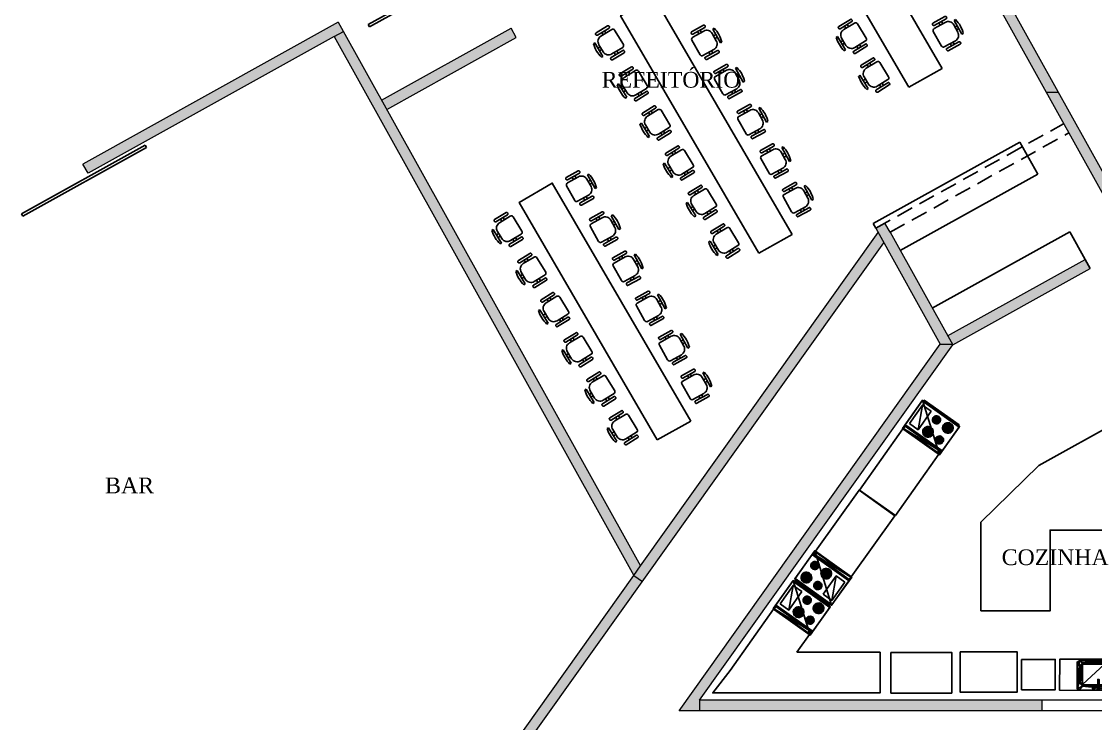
# Model space of a CAD drawing. Header units: millimetres. Extents: x 1191 to 1487, y 976 to 1230.
# Drawn here: x 1222.31 to 1242.78, y 1156.24 to 1169.62 of the extents above; entities that cross this region are included whole.
import ezdxf

# ---------------------------------------------------------------- set-up
doc = ezdxf.new("R2010")
doc.units = ezdxf.units.MM
doc.header["$LTSCALE"] = 0.05
doc.linetypes.add('DASHED2', pattern=[9.525, 6.35, -3.175])
for name, color, linetype in [('columnas', 174, 'Continuous'), ('muebles', 4, 'Continuous'), ('Proyecciones', 7, 'DASHED2'), ('puertas ventanas', 2, 'Continuous'), ('TEXT', 2, 'Continuous')]:
    doc.layers.add(name, color=color, linetype=linetype)
doc.layers.add('muros', color=5, linetype='Continuous', lineweight=20)
doc.styles.get("Standard").update_dxf_attribs({"font": 'times.ttf'})

# ---------------------------------------------------------------- blocks, each defined once
blk = doc.blocks.new('estufa')
at = {"layer": 'muebles'}
mesh = blk.add_polyface(dxfattribs=at)
corners = [(265.362, 145.998, 0.914), (265.362, 145.134, 0.914), (265.362, 145.998, 0.851), (265.362, 145.134, 0.851), (265.349, 145.998, 0.851), (265.349, 145.134, 0.851), (265.349, 145.134), (265.349, 145.998), (265.362, 145.972, 0.851), (265.362, 145.16, 0.851), (265.362, 145.972, 0.292), (265.362, 145.16, 0.292), (265.362, 145.972, 0.267), (265.362, 145.16, 0.267), (265.362, 145.972, 0.013), (265.362, 145.16, 0.013), (264.702, 145.134, 0.914), (264.702, 145.998, 0.914), (264.702, 145.998, 0.851), (264.702, 145.134, 0.851), (264.714, 145.134, 0.851), (264.714, 145.998, 0.851), (264.714, 145.134), (264.714, 145.998), (264.714, 145.147, 1.067), (264.714, 145.985, 1.067), (264.714, 145.985, 0.914), (264.714, 145.147, 0.914), (264.791, 145.985, 0.914), (264.765, 145.985, 1.067), (264.765, 145.147, 1.067), (264.791, 145.147, 0.914)]
mesh.append_faces([[corners[k] for k in face] for face in [(0, 1, 2), (3, 2, 1), (8, 9, 10), (11, 10, 9), (12, 13, 14), (15, 14, 13), (20, 21, 22), (23, 22, 21), (7, 23, 4), (21, 4, 23), (18, 17, 2), (0, 2, 17), (22, 6, 20), (5, 20, 6), (19, 3, 16), (1, 16, 3), (29, 25, 30), (24, 30, 25), (1, 0, 16), (17, 16, 0)]], dxfattribs={"vtx1": -1})
mesh.append_faces([[corners[k] for k in face] for face in [(4, 5, 6), (6, 7, 4), (16, 17, 18), (18, 19, 16), (24, 25, 26), (26, 27, 24), (28, 26, 25), (25, 29, 28), (30, 24, 27), (27, 31, 30)]], dxfattribs={"vtx2": -1})
mesh = blk.add_polyface(dxfattribs=at)
corners = [(264.765, 145.985, 1.067), (264.765, 145.147, 1.067), (264.791, 145.985, 0.914), (264.791, 145.147, 0.914)]
mesh.append_faces([[corners[k] for k in face] for face in [(0, 1, 2), (3, 2, 1)]], dxfattribs={"vtx1": -1})
mesh = blk.add_polyface(dxfattribs=at)
corners = [(264.854, 145.947, 0.927), (264.854, 145.744, 0.927), (265.286, 145.947, 0.927), (264.93, 145.566, 0.921), (265.032, 145.566, 0.921), (265.028, 145.592, 0.921), (265.032, 145.566, 0.914), (265.028, 145.592, 0.914), (264.93, 145.566, 0.914), (265.018, 145.617, 0.914), (265.018, 145.617, 0.921), (265.002, 145.638, 0.914), (265.002, 145.638, 0.921), (264.981, 145.654, 0.914), (264.981, 145.654, 0.921), (264.957, 145.664, 0.914), (264.957, 145.664, 0.921), (264.93, 145.668, 0.914), (264.93, 145.668, 0.921), (264.904, 145.664, 0.914), (264.904, 145.664, 0.921), (264.88, 145.654, 0.914), (264.88, 145.654, 0.921), (264.859, 145.638, 0.914), (264.859, 145.638, 0.921), (264.842, 145.617, 0.914), (264.842, 145.617, 0.921), (264.832, 145.592, 0.914), (264.832, 145.592, 0.921), (264.829, 145.566, 0.914), (264.829, 145.566, 0.921)]
mesh.append_faces([[corners[k] for k in face] for face in [(7, 8, 9), (9, 8, 11), (11, 8, 13), (13, 8, 15), (15, 8, 17), (17, 8, 19), (19, 8, 21), (21, 8, 23), (23, 8, 25), (25, 8, 27), (27, 8, 29)]], dxfattribs={"vtx0": -1, "vtx1": -1})
mesh.append_faces([[corners[k] for k in face] for face in [(3, 4, 5), (3, 5, 10), (3, 10, 12), (3, 12, 14), (3, 14, 16), (3, 16, 18), (3, 18, 20), (3, 20, 22), (3, 22, 24), (3, 24, 26), (3, 26, 28), (3, 28, 30)]], dxfattribs={"vtx0": -1, "vtx2": -1})
mesh.append_faces([[corners[k] for k in face] for face in [(0, 1, 2), (6, 7, 4), (7, 9, 5), (9, 11, 10), (11, 13, 12), (13, 15, 14), (15, 17, 16), (17, 19, 18), (19, 21, 20), (21, 23, 22), (23, 25, 24), (25, 27, 26), (27, 29, 28)]], dxfattribs={"vtx1": -1})
mesh.append_faces([[corners[k] for k in face] for face in [(7, 5, 4), (9, 10, 5), (11, 12, 10), (13, 14, 12), (15, 16, 14), (17, 18, 16), (19, 20, 18), (21, 22, 20), (23, 24, 22), (25, 26, 24), (27, 28, 26), (29, 30, 28)]], dxfattribs={"vtx2": -1})
mesh = blk.add_polyface(dxfattribs=at)
corners = [(265.286, 145.744, 0.927), (265.286, 145.947, 0.927), (264.854, 145.744, 0.927), (265.286, 145.566, 0.914), (265.21, 145.566, 0.914), (265.283, 145.586, 0.914), (265.21, 145.566, 0.921), (265.286, 145.566, 0.921), (265.283, 145.586, 0.921), (265.276, 145.604, 0.914), (265.276, 145.604, 0.921), (265.264, 145.62, 0.914), (265.264, 145.62, 0.921), (265.248, 145.632, 0.914), (265.248, 145.632, 0.921), (265.229, 145.64, 0.914), (265.229, 145.64, 0.921), (265.21, 145.642, 0.914), (265.21, 145.642, 0.921), (265.19, 145.64, 0.914), (265.19, 145.64, 0.921), (265.172, 145.632, 0.914), (265.172, 145.632, 0.921), (265.156, 145.62, 0.914), (265.156, 145.62, 0.921), (265.144, 145.604, 0.914), (265.144, 145.604, 0.921), (265.136, 145.586, 0.914), (265.136, 145.586, 0.921), (265.134, 145.566, 0.914), (265.134, 145.566, 0.921)]
mesh.append_faces([[corners[k] for k in face] for face in [(3, 4, 5), (5, 4, 9), (9, 4, 11), (11, 4, 13), (13, 4, 15), (15, 4, 17), (17, 4, 19), (19, 4, 21), (21, 4, 23), (23, 4, 25), (25, 4, 27), (27, 4, 29)]], dxfattribs={"vtx0": -1, "vtx1": -1})
mesh.append_faces([[corners[k] for k in face] for face in [(6, 7, 8), (6, 8, 10), (6, 10, 12), (6, 12, 14), (6, 14, 16), (6, 16, 18), (6, 18, 20), (6, 20, 22), (6, 22, 24), (6, 24, 26), (6, 26, 28), (6, 28, 30)]], dxfattribs={"vtx0": -1, "vtx2": -1})
mesh.append_faces([[corners[k] for k in face] for face in [(0, 1, 2), (3, 5, 7), (5, 9, 8), (9, 11, 10), (11, 13, 12), (13, 15, 14), (15, 17, 16), (17, 19, 18), (19, 21, 20), (21, 23, 22), (23, 25, 24), (25, 27, 26), (27, 29, 28)]], dxfattribs={"vtx1": -1})
mesh.append_faces([[corners[k] for k in face] for face in [(5, 8, 7), (9, 10, 8), (11, 12, 10), (13, 14, 12), (15, 16, 14), (17, 18, 16), (19, 20, 18), (21, 22, 20), (23, 24, 22), (25, 26, 24), (27, 28, 26), (29, 30, 28)]], dxfattribs={"vtx2": -1})
mesh = blk.add_polyface(dxfattribs=at)
corners = [(265.375, 145.972, 0.851), (265.375, 145.972, 0.813), (265.375, 145.16, 0.851), (265.375, 145.16, 0.813), (265.38, 145.972, 0.824), (265.38, 145.16, 0.824), (265.38, 145.972, 0.84), (265.38, 145.16, 0.84), (265.375, 145.972, 0.267), (265.375, 145.972, 0.229), (265.375, 145.16, 0.267), (265.375, 145.16, 0.229), (265.38, 145.972, 0.24), (265.38, 145.16, 0.24), (265.38, 145.972, 0.256), (265.38, 145.16, 0.256)]
mesh.append_faces([[corners[k] for k in face] for face in [(0, 1, 2), (1, 4, 3), (4, 6, 5), (6, 0, 7), (8, 9, 10), (9, 12, 11), (12, 14, 13), (14, 8, 15)]], dxfattribs={"vtx1": -1})
mesh.append_faces([[corners[k] for k in face] for face in [(1, 3, 2), (4, 5, 3), (6, 7, 5), (0, 2, 7), (9, 11, 10), (12, 13, 11), (14, 15, 13), (8, 10, 15), (2, 0, 1), (1, 3, 2), (10, 8, 9), (9, 11, 10)]], dxfattribs={"vtx2": -1})
mesh = blk.add_polyface(dxfattribs=at)
corners = [(265.032, 145.566, 0.914), (264.93, 145.566, 0.914), (265.028, 145.592, 0.914), (264.829, 145.566, 0.914), (264.832, 145.54, 0.914), (264.93, 145.566, 0.921), (264.829, 145.566, 0.921), (264.832, 145.54, 0.921), (264.842, 145.515, 0.914), (264.842, 145.515, 0.921), (264.859, 145.494, 0.914), (264.859, 145.494, 0.921), (264.88, 145.478, 0.914), (264.88, 145.478, 0.921), (264.904, 145.468, 0.914), (264.904, 145.468, 0.921), (264.93, 145.464, 0.914), (264.93, 145.464, 0.921), (264.957, 145.468, 0.914), (264.957, 145.468, 0.921), (264.981, 145.478, 0.914), (264.981, 145.478, 0.921), (265.002, 145.494, 0.914), (265.002, 145.494, 0.921), (265.018, 145.515, 0.914), (265.018, 145.515, 0.921), (265.028, 145.54, 0.914), (265.028, 145.54, 0.921), (265.032, 145.566, 0.921)]
mesh.append_faces([[corners[k] for k in face] for face in [(0, 1, 2), (3, 1, 4), (4, 1, 8), (8, 1, 10), (10, 1, 12), (12, 1, 14), (14, 1, 16), (16, 1, 18), (18, 1, 20), (20, 1, 22), (22, 1, 24), (24, 1, 26), (26, 1, 0)]], dxfattribs={"vtx0": -1, "vtx1": -1})
mesh.append_faces([[corners[k] for k in face] for face in [(5, 6, 7), (5, 7, 9), (5, 9, 11), (5, 11, 13), (5, 13, 15), (5, 15, 17), (5, 17, 19), (5, 19, 21), (5, 21, 23), (5, 23, 25), (5, 25, 27), (5, 27, 28)]], dxfattribs={"vtx0": -1, "vtx2": -1})
mesh.append_faces([[corners[k] for k in face] for face in [(3, 4, 6), (4, 8, 7), (8, 10, 9), (10, 12, 11), (12, 14, 13), (14, 16, 15), (16, 18, 17), (18, 20, 19), (20, 22, 21), (22, 24, 23), (24, 26, 25), (26, 0, 27)]], dxfattribs={"vtx1": -1})
mesh.append_faces([[corners[k] for k in face] for face in [(4, 7, 6), (8, 9, 7), (10, 11, 9), (12, 13, 11), (14, 15, 13), (18, 19, 17), (20, 21, 19), (22, 23, 21), (24, 25, 23), (26, 27, 25), (0, 28, 27)]], dxfattribs={"vtx2": -1})
mesh = blk.add_polyface(dxfattribs=at)
corners = [(265.134, 145.566, 0.914), (265.21, 145.566, 0.914), (265.136, 145.546, 0.914), (265.21, 145.566, 0.921), (265.134, 145.566, 0.921), (265.136, 145.546, 0.921), (265.144, 145.528, 0.914), (265.144, 145.528, 0.921), (265.156, 145.512, 0.914), (265.156, 145.512, 0.921), (265.172, 145.5, 0.914), (265.172, 145.5, 0.921), (265.19, 145.492, 0.914), (265.19, 145.492, 0.921), (265.21, 145.49, 0.914), (265.21, 145.49, 0.921), (265.229, 145.492, 0.914), (265.229, 145.492, 0.921), (265.248, 145.5, 0.914), (265.248, 145.5, 0.921), (265.264, 145.512, 0.914), (265.264, 145.512, 0.921), (265.276, 145.528, 0.914), (265.276, 145.528, 0.921), (265.283, 145.546, 0.914), (265.283, 145.546, 0.921), (265.286, 145.566, 0.914), (265.286, 145.566, 0.921)]
mesh.append_faces([[corners[k] for k in face] for face in [(0, 1, 2), (2, 1, 6), (6, 1, 8), (8, 1, 10), (10, 1, 12), (12, 1, 14), (14, 1, 16), (16, 1, 18), (18, 1, 20), (20, 1, 22), (22, 1, 24), (24, 1, 26)]], dxfattribs={"vtx0": -1, "vtx1": -1})
mesh.append_faces([[corners[k] for k in face] for face in [(3, 4, 5), (3, 5, 7), (3, 7, 9), (3, 9, 11), (3, 11, 13), (3, 13, 15), (3, 15, 17), (3, 17, 19), (3, 19, 21), (3, 21, 23), (3, 23, 25), (3, 25, 27)]], dxfattribs={"vtx0": -1, "vtx2": -1})
mesh.append_faces([[corners[k] for k in face] for face in [(0, 2, 4), (2, 6, 5), (6, 8, 7), (8, 10, 9), (10, 12, 11), (12, 14, 13), (14, 16, 15), (16, 18, 17), (18, 20, 19), (20, 22, 21), (22, 24, 23), (24, 26, 25)]], dxfattribs={"vtx1": -1})
mesh.append_faces([[corners[k] for k in face] for face in [(2, 5, 4), (6, 7, 5), (8, 9, 7), (10, 11, 9), (12, 13, 11), (14, 15, 13), (16, 17, 15), (18, 19, 17), (20, 21, 19), (22, 23, 21), (24, 25, 23), (26, 27, 25)]], dxfattribs={"vtx2": -1})
mesh = blk.add_polyface(dxfattribs=at)
corners = [(264.93, 145.299, 0.921), (265.007, 145.299, 0.921), (265.004, 145.319, 0.921), (265.007, 145.299, 0.914), (265.004, 145.319, 0.914), (264.93, 145.299, 0.914), (264.996, 145.337, 0.914), (264.996, 145.337, 0.921), (264.984, 145.353, 0.914), (264.984, 145.353, 0.921), (264.968, 145.365, 0.914), (264.968, 145.365, 0.921), (264.95, 145.373, 0.914), (264.95, 145.373, 0.921), (264.93, 145.376, 0.914), (264.93, 145.376, 0.921), (264.911, 145.373, 0.914), (264.911, 145.373, 0.921), (264.892, 145.365, 0.914), (264.892, 145.365, 0.921), (264.876, 145.353, 0.914), (264.876, 145.353, 0.921), (264.864, 145.337, 0.914), (264.864, 145.337, 0.921), (264.857, 145.319, 0.914), (264.857, 145.319, 0.921), (264.854, 145.299, 0.914), (264.854, 145.299, 0.921), (264.93, 145.464, 0.914), (264.93, 145.464, 0.921), (264.904, 145.468, 0.921)]
mesh.append_faces([[corners[k] for k in face] for face in [(4, 5, 6), (6, 5, 8), (8, 5, 10), (10, 5, 12), (12, 5, 14), (14, 5, 16), (16, 5, 18), (18, 5, 20), (20, 5, 22), (22, 5, 24), (24, 5, 26)]], dxfattribs={"vtx0": -1, "vtx1": -1})
mesh.append_faces([[corners[k] for k in face] for face in [(0, 1, 2), (0, 2, 7), (0, 7, 9), (0, 9, 11), (0, 11, 13), (0, 13, 15), (0, 15, 17), (0, 17, 19), (0, 19, 21), (0, 21, 23), (0, 23, 25), (0, 25, 27)]], dxfattribs={"vtx0": -1, "vtx2": -1})
mesh.append_faces([[corners[k] for k in face] for face in [(3, 4, 1), (4, 6, 2), (6, 8, 7), (8, 10, 9), (10, 12, 11), (12, 14, 13), (14, 16, 15), (16, 18, 17), (18, 20, 19), (20, 22, 21), (22, 24, 23), (24, 26, 25)]], dxfattribs={"vtx1": -1})
mesh.append_faces([[corners[k] for k in face] for face in [(4, 2, 1), (6, 7, 2), (8, 9, 7), (10, 11, 9), (12, 13, 11), (14, 15, 13), (16, 17, 15), (18, 19, 17), (20, 21, 19), (22, 23, 21), (24, 25, 23), (26, 27, 25), (28, 29, 30)]], dxfattribs={"vtx2": -1})
mesh = blk.add_polyface(dxfattribs=at)
corners = [(265.007, 145.299, 0.914), (265.007, 145.299, 0.921), (265.004, 145.28, 0.921), (265.21, 145.401, 0.914), (265.21, 145.299, 0.914), (265.183, 145.398, 0.914), (265.21, 145.299, 0.921), (265.21, 145.401, 0.921), (265.183, 145.398, 0.921), (265.159, 145.387, 0.914), (265.159, 145.387, 0.921), (265.138, 145.371, 0.914), (265.138, 145.371, 0.921), (265.122, 145.35, 0.914), (265.122, 145.35, 0.921), (265.112, 145.326, 0.914), (265.112, 145.326, 0.921), (265.108, 145.299, 0.914), (265.108, 145.299, 0.921), (265.112, 145.273, 0.914), (265.112, 145.273, 0.921), (265.122, 145.249, 0.914), (265.122, 145.249, 0.921), (265.138, 145.228, 0.914), (265.138, 145.228, 0.921), (265.159, 145.211, 0.914), (265.159, 145.211, 0.921), (265.183, 145.201, 0.914), (265.183, 145.201, 0.921), (265.21, 145.198, 0.914), (265.21, 145.198, 0.921)]
mesh.append_faces([[corners[k] for k in face] for face in [(3, 4, 5), (5, 4, 9), (9, 4, 11), (11, 4, 13), (13, 4, 15), (15, 4, 17), (17, 4, 19), (19, 4, 21), (21, 4, 23), (23, 4, 25), (25, 4, 27), (27, 4, 29)]], dxfattribs={"vtx0": -1, "vtx1": -1})
mesh.append_faces([[corners[k] for k in face] for face in [(6, 7, 8), (6, 8, 10), (6, 10, 12), (6, 12, 14), (6, 14, 16), (6, 16, 18), (6, 18, 20), (6, 20, 22), (6, 22, 24), (6, 24, 26), (6, 26, 28), (6, 28, 30)]], dxfattribs={"vtx0": -1, "vtx2": -1})
mesh.append_faces([[corners[k] for k in face] for face in [(3, 5, 7), (5, 9, 8), (9, 11, 10), (11, 13, 12), (13, 15, 14), (15, 17, 16), (17, 19, 18), (19, 21, 20), (21, 23, 22), (23, 25, 24), (25, 27, 26), (27, 29, 28)]], dxfattribs={"vtx1": -1})
mesh.append_faces([[corners[k] for k in face] for face in [(0, 1, 2), (5, 8, 7), (9, 10, 8), (11, 12, 10), (13, 14, 12), (15, 16, 14), (17, 18, 16), (19, 20, 18), (21, 22, 20), (23, 24, 22), (25, 26, 24), (27, 28, 26)]], dxfattribs={"vtx2": -1})
mesh = blk.add_polyface(dxfattribs=at)
corners = [(265.311, 145.299, 0.914), (265.21, 145.299, 0.914), (265.308, 145.326, 0.914), (265.21, 145.299, 0.921), (265.311, 145.299, 0.921), (265.308, 145.326, 0.921), (265.298, 145.35, 0.914), (265.298, 145.35, 0.921), (265.282, 145.371, 0.914), (265.282, 145.371, 0.921), (265.261, 145.387, 0.914), (265.261, 145.387, 0.921), (265.236, 145.398, 0.914), (265.236, 145.398, 0.921), (265.21, 145.401, 0.914), (265.21, 145.401, 0.921), (265.21, 145.198, 0.914), (265.21, 145.198, 0.921), (265.183, 145.201, 0.921), (265.236, 145.201, 0.914), (265.236, 145.201, 0.921), (265.261, 145.211, 0.914), (265.261, 145.211, 0.921), (265.282, 145.228, 0.914), (265.282, 145.228, 0.921), (265.298, 145.249, 0.914), (265.298, 145.249, 0.921), (265.308, 145.273, 0.914), (265.308, 145.273, 0.921)]
mesh.append_faces([[corners[k] for k in face] for face in [(0, 1, 2), (2, 1, 6), (6, 1, 8), (8, 1, 10), (10, 1, 12), (12, 1, 14), (16, 1, 19), (19, 1, 21), (21, 1, 23), (23, 1, 25), (25, 1, 27), (27, 1, 0)]], dxfattribs={"vtx0": -1, "vtx1": -1})
mesh.append_faces([[corners[k] for k in face] for face in [(3, 4, 5), (3, 5, 7), (3, 7, 9), (3, 9, 11), (3, 11, 13), (3, 13, 15), (3, 17, 20), (3, 20, 22), (3, 22, 24), (3, 24, 26), (3, 26, 28), (3, 28, 4)]], dxfattribs={"vtx0": -1, "vtx2": -1})
mesh.append_faces([[corners[k] for k in face] for face in [(0, 2, 4), (2, 6, 5), (6, 8, 7), (8, 10, 9), (10, 12, 11), (12, 14, 13), (16, 19, 17), (19, 21, 20), (21, 23, 22), (23, 25, 24), (25, 27, 26), (27, 0, 28)]], dxfattribs={"vtx1": -1})
mesh.append_faces([[corners[k] for k in face] for face in [(2, 5, 4), (6, 7, 5), (8, 9, 7), (10, 11, 9), (12, 13, 11), (14, 15, 13), (16, 17, 18), (19, 20, 17), (21, 22, 20), (23, 24, 22), (25, 26, 24), (27, 28, 26), (0, 4, 28)]], dxfattribs={"vtx2": -1})
mesh = blk.add_polyface(dxfattribs=at)
corners = [(265.007, 145.299, 0.914), (264.93, 145.299, 0.914), (265.004, 145.319, 0.914), (264.854, 145.299, 0.914), (264.857, 145.28, 0.914), (264.93, 145.299, 0.921), (264.854, 145.299, 0.921), (264.857, 145.28, 0.921), (264.864, 145.261, 0.914), (264.864, 145.261, 0.921), (264.876, 145.245, 0.914), (264.876, 145.245, 0.921), (264.892, 145.233, 0.914), (264.892, 145.233, 0.921), (264.911, 145.226, 0.914), (264.911, 145.226, 0.921), (264.93, 145.223, 0.914), (264.93, 145.223, 0.921), (264.95, 145.226, 0.914), (264.95, 145.226, 0.921), (264.968, 145.233, 0.914), (264.968, 145.233, 0.921), (264.984, 145.245, 0.914), (264.984, 145.245, 0.921), (264.996, 145.261, 0.914), (264.996, 145.261, 0.921), (265.004, 145.28, 0.914), (265.004, 145.28, 0.921), (265.007, 145.299, 0.921)]
mesh.append_faces([[corners[k] for k in face] for face in [(0, 1, 2), (3, 1, 4), (4, 1, 8), (8, 1, 10), (10, 1, 12), (12, 1, 14), (14, 1, 16), (16, 1, 18), (18, 1, 20), (20, 1, 22), (22, 1, 24), (24, 1, 26), (26, 1, 0)]], dxfattribs={"vtx0": -1, "vtx1": -1})
mesh.append_faces([[corners[k] for k in face] for face in [(5, 6, 7), (5, 7, 9), (5, 9, 11), (5, 11, 13), (5, 13, 15), (5, 15, 17), (5, 17, 19), (5, 19, 21), (5, 21, 23), (5, 23, 25), (5, 25, 27), (5, 27, 28)]], dxfattribs={"vtx0": -1, "vtx2": -1})
mesh.append_faces([[corners[k] for k in face] for face in [(3, 4, 6), (4, 8, 7), (8, 10, 9), (10, 12, 11), (12, 14, 13), (14, 16, 15), (16, 18, 17), (18, 20, 19), (20, 22, 21), (22, 24, 23), (24, 26, 25), (26, 0, 27)]], dxfattribs={"vtx1": -1})
mesh.append_faces([[corners[k] for k in face] for face in [(4, 7, 6), (8, 9, 7), (10, 11, 9), (12, 13, 11), (14, 15, 13), (16, 17, 15), (18, 19, 17), (20, 21, 19), (22, 23, 21), (24, 25, 23), (26, 27, 25)]], dxfattribs={"vtx2": -1})
blk = doc.blocks.new('A$C5FB62128')
at = {"layer": 'muebles'}
blk.add_lwpolyline([(1.431, 0.855), (0, 0.855), (0, 0.015), (1.431, 0.015)], close=True, dxfattribs=at)
blk.add_blockref('estufa', (-263.271, -145.134, -0.914), dxfattribs=at)
blk = doc.blocks.new('gf')
at = {"layer": 'muebles'}
mesh = blk.add_polyface(dxfattribs=at)
corners = [(264.4, 159.439, -0.229), (264.425, 159.426), (264.426, 159.858), (264.4, 159.858, -0.229), (264.007, 159.858, -0.229), (263.981, 159.858), (264.007, 159.439, -0.229), (263.981, 159.426), (264.4, 159.388, -0.178), (264.4, 159.223, -0.178), (264.426, 159.223), (264.425, 159.401), (263.981, 159.223), (264.007, 159.223, -0.178), (264.007, 159.388, -0.178), (263.981, 159.401), (264.362, 159.185, -0.152), (264.362, 159.16), (264.045, 159.16), (264.045, 159.185, -0.152), (264.045, 159.896, -0.203), (264.045, 159.922), (264.362, 159.896, -0.203), (264.362, 159.922), (263.93, 159.122), (264.438, 159.122), (263.93, 159.96), (264.438, 159.96), (263.905, 159.922), (263.905, 159.16), (264.464, 159.922), (264.464, 159.16)]
mesh.append_faces([[corners[k] for k in face] for face in [(0, 2, 3), (6, 5, 7), (8, 10, 11), (12, 14, 15), (10, 16, 17), (19, 12, 18), (5, 20, 21), (22, 2, 23)]], dxfattribs={"vtx0": -1})
mesh.append_faces([[corners[k] for k in face] for face in [(4, 3, 20), (18, 24, 17), (25, 17, 24), (28, 5, 26), (21, 26, 5), (27, 23, 30), (2, 30, 23)]], dxfattribs={"vtx0": -1, "vtx1": -1})
mesh.append_faces([[corners[k] for k in face] for face in [(9, 13, 19), (26, 21, 23), (23, 27, 26), (12, 29, 24), (24, 18, 12), (17, 25, 31), (31, 10, 17)]], dxfattribs={"vtx0": -1, "vtx2": -1})
mesh.append_faces([[corners[k] for k in face] for face in [(4, 5, 6), (17, 16, 18), (19, 18, 16), (4, 20, 5), (3, 2, 22), (15, 14, 11), (8, 11, 14), (1, 0, 7), (6, 7, 0), (14, 13, 8), (22, 20, 3), (1, 7, 11), (15, 11, 7)]], dxfattribs={"vtx1": -1})
mesh.append_faces([[corners[k] for k in face] for face in [(0, 3, 4), (9, 8, 13), (28, 29, 5), (12, 5, 29), (2, 10, 30), (31, 30, 10)]], dxfattribs={"vtx1": -1, "vtx2": -1})
mesh.append_faces([[corners[k] for k in face] for face in [(0, 1, 2), (8, 9, 10), (12, 13, 14), (10, 9, 16), (19, 13, 12), (22, 23, 21), (21, 20, 22), (19, 16, 9), (4, 6, 0)]], dxfattribs={"vtx2": -1})
mesh = blk.add_polyface(dxfattribs=at)
corners = [(263.943, 159.668), (263.943, 159.642), (263.937, 159.667), (263.943, 159.642, 0.064), (263.943, 159.668, 0.064), (263.937, 159.667, 0.064), (263.93, 159.664), (263.93, 159.664, 0.064), (263.925, 159.66), (263.925, 159.66, 0.064), (263.921, 159.655), (263.921, 159.655, 0.064), (263.919, 159.649), (263.919, 159.649, 0.064), (263.918, 159.642), (263.918, 159.642, 0.064), (263.919, 159.636), (263.919, 159.636, 0.064), (263.921, 159.63), (263.921, 159.63, 0.064), (263.925, 159.624), (263.925, 159.624, 0.064), (263.93, 159.62), (263.93, 159.62, 0.064), (263.937, 159.618), (263.937, 159.618, 0.064)]
mesh.append_faces([[corners[k] for k in face] for face in [(0, 1, 2), (2, 1, 6), (6, 1, 8), (8, 1, 10), (10, 1, 12), (12, 1, 14), (14, 1, 16), (16, 1, 18), (18, 1, 20), (20, 1, 22), (22, 1, 24)]], dxfattribs={"vtx0": -1, "vtx1": -1})
mesh.append_faces([[corners[k] for k in face] for face in [(3, 4, 5), (3, 5, 7), (3, 7, 9), (3, 9, 11), (3, 11, 13), (3, 13, 15), (3, 15, 17), (3, 17, 19), (3, 19, 21), (3, 21, 23), (3, 23, 25)]], dxfattribs={"vtx0": -1, "vtx2": -1})
mesh.append_faces([[corners[k] for k in face] for face in [(0, 2, 4), (2, 6, 5), (6, 8, 7), (8, 10, 9), (10, 12, 11), (12, 14, 13), (14, 16, 15), (16, 18, 17), (18, 20, 19)]], dxfattribs={"vtx1": -1})
mesh.append_faces([[corners[k] for k in face] for face in [(2, 5, 4), (6, 7, 5), (8, 9, 7), (10, 11, 9), (12, 13, 11), (14, 15, 13), (16, 17, 15), (18, 19, 17)]], dxfattribs={"vtx2": -1})
mesh = blk.add_polyface(dxfattribs=at)
corners = [(263.969, 159.642), (263.943, 159.642), (263.968, 159.649), (263.943, 159.642, 0.064), (263.969, 159.642, 0.064), (263.968, 159.649, 0.064), (263.965, 159.655), (263.965, 159.655, 0.064), (263.961, 159.66), (263.961, 159.66, 0.064), (263.956, 159.664), (263.956, 159.664, 0.064), (263.95, 159.667), (263.95, 159.667, 0.064), (263.943, 159.668), (263.943, 159.668, 0.064), (263.95, 159.618), (263.956, 159.62), (263.95, 159.618, 0.064), (263.956, 159.62, 0.064), (263.961, 159.624), (263.961, 159.624, 0.064), (263.965, 159.63), (263.965, 159.63, 0.064), (263.968, 159.636), (263.968, 159.636, 0.064)]
mesh.append_faces([[corners[k] for k in face] for face in [(0, 1, 2), (2, 1, 6), (6, 1, 8), (8, 1, 10), (10, 1, 12), (12, 1, 14), (16, 1, 17), (17, 1, 20), (20, 1, 22), (22, 1, 24), (24, 1, 0)]], dxfattribs={"vtx0": -1, "vtx1": -1})
mesh.append_faces([[corners[k] for k in face] for face in [(3, 4, 5), (3, 5, 7), (3, 7, 9), (3, 9, 11), (3, 11, 13), (3, 13, 15), (3, 18, 19), (3, 19, 21), (3, 21, 23), (3, 23, 25), (3, 25, 4)]], dxfattribs={"vtx0": -1, "vtx2": -1})
mesh.append_faces([[corners[k] for k in face] for face in [(0, 2, 4), (2, 6, 5), (6, 8, 7), (8, 10, 9), (10, 12, 11), (12, 14, 13), (20, 22, 21), (22, 24, 23), (24, 0, 25)]], dxfattribs={"vtx1": -1})
mesh.append_faces([[corners[k] for k in face] for face in [(2, 5, 4), (6, 7, 5), (8, 9, 7), (10, 11, 9), (12, 13, 11), (14, 15, 13), (22, 23, 21), (24, 25, 23), (0, 4, 25)]], dxfattribs={"vtx2": -1})
mesh = blk.add_polyface(dxfattribs=at)
corners = [(263.93, 159.541, 0.076), (263.918, 159.528), (263.969, 159.541, 0.051), (263.918, 159.579), (263.93, 159.566, 0.076), (263.969, 159.566, 0.051), (263.95, 159.489), (263.943, 159.464), (263.943, 159.49), (263.943, 159.464, 0.064), (263.95, 159.489, 0.064), (263.943, 159.49, 0.064), (263.937, 159.489), (263.937, 159.489, 0.064), (263.93, 159.486), (263.93, 159.486, 0.064), (263.925, 159.482), (263.925, 159.482, 0.064), (263.921, 159.477), (263.921, 159.477, 0.064), (263.919, 159.471), (263.919, 159.471, 0.064), (263.925, 159.624), (263.925, 159.624, 0.064), (263.921, 159.63, 0.064), (263.93, 159.62), (263.93, 159.62, 0.064), (263.937, 159.618), (263.937, 159.618, 0.064), (263.943, 159.642), (263.943, 159.617), (263.943, 159.642, 0.064), (263.943, 159.617, 0.064), (263.95, 159.618), (263.95, 159.618, 0.064)]
mesh.append_faces([[corners[k] for k in face] for face in [(6, 7, 8), (8, 7, 12), (12, 7, 14), (14, 7, 16), (16, 7, 18), (27, 29, 30), (30, 29, 33)]], dxfattribs={"vtx0": -1, "vtx1": -1})
mesh.append_faces([[corners[k] for k in face] for face in [(9, 10, 11), (9, 11, 13), (9, 13, 15), (9, 15, 17), (9, 17, 19), (31, 28, 32), (31, 32, 34)]], dxfattribs={"vtx0": -1, "vtx2": -1})
mesh.append_faces([[corners[k] for k in face] for face in [(0, 1, 2), (3, 1, 4), (0, 4, 1), (6, 8, 10), (8, 12, 11), (12, 14, 13), (14, 16, 15), (16, 18, 17), (18, 20, 19), (22, 25, 23), (25, 27, 26), (27, 30, 28), (30, 33, 32)]], dxfattribs={"vtx1": -1})
mesh.append_faces([[corners[k] for k in face] for face in [(3, 4, 5), (8, 11, 10), (12, 13, 11), (14, 15, 13), (16, 17, 15), (18, 19, 17), (20, 21, 19), (22, 23, 24), (25, 26, 23), (27, 28, 26), (30, 32, 28), (33, 34, 32)]], dxfattribs={"vtx2": -1})
mesh = blk.add_polyface(dxfattribs=at)
corners = [(263.969, 159.541, 0.051), (263.918, 159.528), (263.981, 159.528), (263.918, 159.579), (263.969, 159.566, 0.051), (263.981, 159.579), (263.965, 159.477), (263.965, 159.477, 0.064), (263.968, 159.471, 0.064), (263.943, 159.464), (263.961, 159.482), (263.943, 159.464, 0.064), (263.961, 159.482, 0.064), (263.956, 159.486), (263.956, 159.486, 0.064), (263.95, 159.489), (263.95, 159.489, 0.064), (263.95, 159.618), (263.956, 159.62), (263.95, 159.618, 0.064), (263.956, 159.62, 0.064), (263.961, 159.624), (263.961, 159.624, 0.064), (264.007, 159.541, 0.076), (263.994, 159.541, 0.102), (263.93, 159.541, 0.076), (264.108, 159.541, 0.102), (264.108, 159.541, 0.076), (263.994, 159.566, 0.102), (264.108, 159.566, 0.102), (264.108, 159.566, 0.076), (264.007, 159.566, 0.076), (263.93, 159.566, 0.076)]
mesh.append_faces([[corners[k] for k in face] for face in [(0, 1, 2), (3, 4, 5)]], dxfattribs={"vtx0": -1})
mesh.append_faces([[corners[k] for k in face] for face in [(6, 9, 10), (10, 9, 13), (13, 9, 15)]], dxfattribs={"vtx0": -1, "vtx1": -1})
mesh.append_faces([[corners[k] for k in face] for face in [(11, 7, 12), (11, 12, 14), (11, 14, 16)]], dxfattribs={"vtx0": -1, "vtx2": -1})
mesh.append_faces([[corners[k] for k in face] for face in [(6, 10, 7), (10, 13, 12), (13, 15, 14), (17, 18, 19), (18, 21, 20), (26, 24, 27), (23, 27, 24), (31, 4, 28), (32, 28, 4), (0, 4, 23), (31, 23, 4), (28, 24, 29), (26, 29, 24)]], dxfattribs={"vtx1": -1})
mesh.append_faces([[corners[k] for k in face] for face in [(2, 5, 4), (4, 0, 2), (6, 7, 8), (10, 12, 7), (13, 14, 12), (15, 16, 14), (18, 20, 19), (21, 22, 20), (0, 23, 24), (24, 25, 0), (28, 29, 30), (30, 31, 28), (32, 25, 24), (24, 28, 32), (29, 26, 27), (27, 30, 29), (23, 31, 30), (30, 27, 23)]], dxfattribs={"vtx2": -1})
mesh = blk.add_polyface(dxfattribs=at)
corners = [(263.969, 159.464), (263.943, 159.464), (263.968, 159.471), (263.943, 159.464, 0.064), (263.969, 159.464, 0.064), (263.968, 159.471, 0.064), (263.965, 159.477), (263.965, 159.477, 0.064), (263.921, 159.477), (263.919, 159.471), (263.921, 159.477, 0.064), (263.919, 159.471, 0.064), (263.918, 159.464), (263.918, 159.464, 0.064), (263.919, 159.458), (263.919, 159.458, 0.064), (263.921, 159.452), (263.921, 159.452, 0.064), (263.925, 159.446), (263.925, 159.446, 0.064), (263.93, 159.442), (263.93, 159.442, 0.064), (263.95, 159.44, 0.064), (263.956, 159.442, 0.064), (263.956, 159.442), (263.961, 159.446), (263.961, 159.446, 0.064), (263.965, 159.452), (263.965, 159.452, 0.064), (263.968, 159.458), (263.968, 159.458, 0.064)]
mesh.append_faces([[corners[k] for k in face] for face in [(0, 1, 2), (2, 1, 6), (8, 1, 9), (9, 1, 12), (12, 1, 14), (14, 1, 16), (16, 1, 18), (18, 1, 20), (24, 1, 25), (25, 1, 27), (27, 1, 29), (29, 1, 0)]], dxfattribs={"vtx0": -1, "vtx1": -1})
mesh.append_faces([[corners[k] for k in face] for face in [(3, 4, 5), (3, 5, 7), (3, 10, 11), (3, 11, 13), (3, 13, 15), (3, 15, 17), (3, 17, 19), (3, 19, 21), (3, 22, 23), (3, 23, 26), (3, 26, 28), (3, 28, 30), (3, 30, 4)]], dxfattribs={"vtx0": -1, "vtx2": -1})
mesh.append_faces([[corners[k] for k in face] for face in [(0, 2, 4), (2, 6, 5), (9, 12, 11), (12, 14, 13), (14, 16, 15), (16, 18, 17), (27, 29, 28), (29, 0, 30)]], dxfattribs={"vtx1": -1})
mesh.append_faces([[corners[k] for k in face] for face in [(2, 5, 4), (12, 13, 11), (14, 15, 13), (16, 17, 15), (27, 28, 26), (29, 30, 28), (0, 4, 30)]], dxfattribs={"vtx2": -1})
mesh = blk.add_polyface(dxfattribs=at)
corners = [(263.961, 159.381), (263.961, 159.381, 0.064), (263.965, 159.376, 0.064), (263.956, 159.385), (263.956, 159.385, 0.064), (263.95, 159.387), (263.95, 159.387, 0.064), (263.943, 159.363), (263.943, 159.388), (263.943, 159.363, 0.064), (263.943, 159.388, 0.064), (263.937, 159.387), (263.937, 159.387, 0.064), (263.93, 159.385), (263.93, 159.385, 0.064), (263.925, 159.381), (263.925, 159.381, 0.064), (263.921, 159.376), (263.925, 159.446), (263.925, 159.446, 0.064), (263.921, 159.452, 0.064), (263.93, 159.442), (263.93, 159.442, 0.064), (263.943, 159.464), (263.937, 159.44), (263.943, 159.464, 0.064), (263.937, 159.44, 0.064), (263.943, 159.439), (263.943, 159.439, 0.064), (263.95, 159.44), (263.95, 159.44, 0.064), (263.956, 159.442), (263.956, 159.442, 0.064), (263.961, 159.446), (263.961, 159.446, 0.064), (263.965, 159.452)]
mesh.append_faces([[corners[k] for k in face] for face in [(5, 7, 8), (8, 7, 11), (21, 23, 24), (24, 23, 27), (27, 23, 29), (29, 23, 31)]], dxfattribs={"vtx0": -1, "vtx1": -1})
mesh.append_faces([[corners[k] for k in face] for face in [(9, 6, 10), (9, 10, 12), (25, 22, 26), (25, 26, 28), (25, 28, 30)]], dxfattribs={"vtx0": -1, "vtx2": -1})
mesh.append_faces([[corners[k] for k in face] for face in [(0, 3, 1), (3, 5, 4), (5, 8, 6), (8, 11, 10), (11, 13, 12), (13, 15, 14), (15, 17, 16), (18, 21, 19), (21, 24, 22), (24, 27, 26), (27, 29, 28), (29, 31, 30), (31, 33, 32), (33, 35, 34)]], dxfattribs={"vtx1": -1})
mesh.append_faces([[corners[k] for k in face] for face in [(0, 1, 2), (3, 4, 1), (5, 6, 4), (8, 10, 6), (11, 12, 10), (13, 14, 12), (15, 16, 14), (18, 19, 20), (21, 22, 19), (24, 26, 22), (27, 28, 26), (29, 30, 28), (31, 32, 30), (33, 34, 32)]], dxfattribs={"vtx2": -1})
mesh = blk.add_polyface(dxfattribs=at)
corners = [(263.937, 159.387), (263.943, 159.363), (263.93, 159.385), (263.943, 159.363, 0.064), (263.937, 159.387, 0.064), (263.93, 159.385, 0.064), (263.925, 159.381), (263.925, 159.381, 0.064), (263.921, 159.376), (263.921, 159.376, 0.064), (263.919, 159.369), (263.919, 159.369, 0.064), (263.918, 159.363), (263.918, 159.363, 0.064), (263.919, 159.356), (263.919, 159.356, 0.064), (263.921, 159.35), (263.921, 159.35, 0.064), (263.925, 159.345), (263.925, 159.345, 0.064), (263.93, 159.341), (263.93, 159.341, 0.064), (263.937, 159.338), (263.937, 159.338, 0.064), (263.943, 159.337), (263.943, 159.337, 0.064)]
mesh.append_faces([[corners[k] for k in face] for face in [(0, 1, 2), (2, 1, 6), (6, 1, 8), (8, 1, 10), (10, 1, 12), (12, 1, 14), (14, 1, 16), (16, 1, 18), (18, 1, 20), (20, 1, 22), (22, 1, 24)]], dxfattribs={"vtx0": -1, "vtx1": -1})
mesh.append_faces([[corners[k] for k in face] for face in [(3, 4, 5), (3, 5, 7), (3, 7, 9), (3, 9, 11), (3, 11, 13), (3, 13, 15), (3, 15, 17), (3, 17, 19), (3, 19, 21), (3, 21, 23), (3, 23, 25)]], dxfattribs={"vtx0": -1, "vtx2": -1})
mesh.append_faces([[corners[k] for k in face] for face in [(8, 10, 9), (10, 12, 11), (12, 14, 13), (14, 16, 15), (16, 18, 17), (18, 20, 19), (20, 22, 21), (22, 24, 23)]], dxfattribs={"vtx1": -1})
mesh.append_faces([[corners[k] for k in face] for face in [(8, 9, 7), (10, 11, 9), (12, 13, 11), (14, 15, 13), (16, 17, 15), (18, 19, 17), (20, 21, 19), (22, 23, 21), (24, 25, 23)]], dxfattribs={"vtx2": -1})
mesh = blk.add_polyface(dxfattribs=at)
corners = [(263.969, 159.363), (263.943, 159.363), (263.968, 159.369), (263.943, 159.363, 0.064), (263.969, 159.363, 0.064), (263.968, 159.369, 0.064), (263.965, 159.376), (263.965, 159.376, 0.064), (263.961, 159.381), (263.961, 159.381, 0.064), (263.956, 159.385), (263.956, 159.385, 0.064), (263.95, 159.387), (263.95, 159.387, 0.064), (263.943, 159.337), (263.95, 159.338), (263.943, 159.337, 0.064), (263.95, 159.338, 0.064), (263.956, 159.341), (263.956, 159.341, 0.064), (263.961, 159.345), (263.961, 159.345, 0.064), (263.965, 159.35), (263.965, 159.35, 0.064), (263.968, 159.356), (263.968, 159.356, 0.064)]
mesh.append_faces([[corners[k] for k in face] for face in [(0, 1, 2), (2, 1, 6), (6, 1, 8), (8, 1, 10), (10, 1, 12), (14, 1, 15), (15, 1, 18), (18, 1, 20), (20, 1, 22), (22, 1, 24), (24, 1, 0)]], dxfattribs={"vtx0": -1, "vtx1": -1})
mesh.append_faces([[corners[k] for k in face] for face in [(3, 4, 5), (3, 5, 7), (3, 7, 9), (3, 9, 11), (3, 11, 13), (3, 16, 17), (3, 17, 19), (3, 19, 21), (3, 21, 23), (3, 23, 25), (3, 25, 4)]], dxfattribs={"vtx0": -1, "vtx2": -1})
mesh.append_faces([[corners[k] for k in face] for face in [(0, 2, 4), (2, 6, 5), (6, 8, 7), (14, 15, 16), (15, 18, 17), (18, 20, 19), (20, 22, 21), (22, 24, 23), (24, 0, 25)]], dxfattribs={"vtx1": -1})
mesh.append_faces([[corners[k] for k in face] for face in [(2, 5, 4), (6, 7, 5), (15, 17, 16), (18, 19, 17), (20, 21, 19), (22, 23, 21), (24, 25, 23), (0, 4, 25)]], dxfattribs={"vtx2": -1})
blk = doc.blocks.new('silla oficina')
for p, q in [((286.219, 149.759), (286.219, 149.709)), ((286.279, 149.759), (286.279, 149.709)), ((286.498, 149.359), (286.498, 149.659)), ((286.498, 149.659), (286.528, 149.658)), ((286.448, 149.539), (286.498, 149.539)), ((286.448, 149.479), (286.498, 149.479)), ((286.217, 149.259), (286.217, 149.309)), ((286.277, 149.259), (286.277, 149.309)), ((286.528, 149.358), (286.498, 149.359))]:
    blk.add_line(p, q)
for points in [[(286.448, 149.429), (286.448, 149.589, 0.414214), (286.329, 149.709), (286.089, 149.71, 0.414214), (286.048, 149.67), (286.048, 149.35, 0.414214), (286.087, 149.31), (286.327, 149.309, 0.414214)], [(286.099, 149.79), (286.099, 149.78, 0.414214), (286.119, 149.76), (286.379, 149.759, 0.414214), (286.399, 149.779), (286.399, 149.789, 0.414214), (286.379, 149.809), (286.119, 149.81, 0.414214)], [(286.097, 149.23), (286.097, 149.24, -0.414214), (286.117, 149.26), (286.377, 149.259, -0.414214), (286.397, 149.239), (286.397, 149.229, -0.414214), (286.377, 149.209), (286.117, 149.21, -0.414214)]]:
    blk.add_lwpolyline(points, format="xyb", close=True)
blk.add_arc((285.976, 149.51), 0.572, 344.6527, 15.0313)
blk = doc.blocks.new('A$C29CB4028')
at = {"layer": 'muebles', "rotation": 268.9658711816407}
blk.add_blockref('silla oficina', (-144.016, 289.2), dxfattribs=at)

msp = doc.modelspace()

# ---------------------------------------------------------------- hatches: boundary and pattern name
at = {"layer": 'muros'}
for points in [[(1238.361, 1174.943), (1238.186, 1174.846), (1241.837, 1168.276), (1242.066, 1168.276)], [(1228.272, 1169.336), (1228.446, 1169.433), (1228.349, 1169.608), (1223.479, 1166.901), (1223.585, 1166.731)], [(1228.446, 1169.433), (1228.272, 1169.336), (1230.244, 1165.787), (1233.981, 1159.064), (1234.109, 1159.245), (1230.419, 1165.884)], [(1231.739, 1169.318), (1231.642, 1169.493), (1229.175, 1168.122), (1229.272, 1167.947)], [(1242.066, 1168.276), (1241.837, 1168.276), (1244.316, 1163.817), (1244.49, 1163.914)], [(1238.863, 1165.605), (1238.765, 1165.78), (1238.591, 1165.683), (1239.821, 1163.47), (1240.05, 1163.47)], [(1238.745, 1165.406), (1238.637, 1165.6), (1234.109, 1159.245), (1233.981, 1159.064), (1234.144, 1158.948)], [(1242.677, 1164.913), (1242.58, 1165.088), (1239.96, 1163.632), (1240.057, 1163.457)], [(1240.057, 1163.457), (1240.05, 1163.47), (1239.821, 1163.47), (1234.845, 1156.486), (1235.233, 1156.486), (1235.233, 1156.686)], [(1234.144, 1158.948), (1233.981, 1159.064), (1230.576, 1154.286), (1230.776, 1154.286), (1230.964, 1154.486)], [(1241.756, 1156.686), (1235.233, 1156.686), (1235.233, 1156.486), (1241.756, 1156.486)]]:
    msp.add_hatch(color=256, dxfattribs=at).paths.add_polyline_path(points)

# ---------------------------------------------------------------- linework, layer by layer
at = {"extrusion": (0, 0, -1)}
msp.add_line((1238.542, 1165.771), (1238.591, 1165.683), dxfattribs=at)
at = {"layer": 'columnas'}
msp.add_line((1242.58, 1165.088), (1242.677, 1164.913), dxfattribs=at)
at = {"layer": 'muebles', "extrusion": (0, 0, -1)}
for p, q in [((1239.858, 1168.727), (1239.219, 1168.372)), ((1238.542, 1165.771), (1241.337, 1167.324)), ((1241.337, 1167.324), (1241.677, 1166.712)), ((1239.057, 1165.256), (1241.677, 1166.712)), ((1236.999, 1165.564), (1236.361, 1165.21)), ((1239.668, 1164.156), (1242.288, 1165.612)), ((1242.288, 1165.612), (1242.58, 1165.088)), ((1235.066, 1162.007), (1234.427, 1161.652))]:
    msp.add_line(p, q, dxfattribs=at)
at = {"layer": 'muebles'}
msp.add_line((1241.696, 1161.161), (1243.303, 1162.054), dxfattribs=at)
at = {"layer": 'muebles', "extrusion": (0, 0, -1)}
for points in [[(-1239.858, 1168.727), (-1237.219, 1173.264), (-1236.588, 1172.897), (-1239.219, 1168.372)], [(-1236.999, 1165.564), (-1234.361, 1170.101), (-1233.729, 1169.734), (-1236.361, 1165.21)], [(-1235.066, 1162.007), (-1232.427, 1166.544), (-1231.796, 1166.176), (-1234.427, 1161.652)], [(-1243.303, 1162.054), (-1244.484, 1159.929), (-1241.914, 1159.929), (-1241.917, 1158.392), (-1240.594, 1158.391), (-1240.593, 1160.078), (-1241.696, 1161.161)]]:
    msp.add_lwpolyline(points, dxfattribs=at)
at = {"layer": 'muebles'}
for points in [[(1237.09, 1157.6), (1237.329, 1157.937), (1236.643, 1158.423), (1235.816, 1157.256)], [(1238.674, 1157.6), (1238.674, 1156.826), (1235.484, 1156.826), (1235.816, 1157.256)], [(1238.674, 1157.6), (1237.09, 1157.6)], [(1248.076, 1156.86), (1242.096, 1156.877), (1242.097, 1157.467), (1247.741, 1157.467)]]:
    msp.add_lwpolyline(points, dxfattribs=at)
for points in [[(1238.88, 1157.598), (1240.038, 1157.598), (1240.038, 1156.821), (1238.88, 1156.821)], [(1240.202, 1157.611), (1241.286, 1157.611), (1241.286, 1156.837), (1240.202, 1156.837)], [(1241.371, 1157.464), (1242.011, 1157.464), (1242.011, 1156.886), (1241.371, 1156.886)]]:
    msp.add_lwpolyline(points, close=True, dxfattribs=at)
at = {"layer": 'muros', "extrusion": (0, 0, -1)}
for p, q in [((1238.361, 1174.943), (1244.49, 1163.914)), ((1238.186, 1174.846), (1244.316, 1163.817)), ((1228.349, 1169.608), (1223.479, 1166.901)), ((1228.349, 1169.608), (1230.419, 1165.884)), ((1229.175, 1168.122), (1231.642, 1169.493)), ((1231.739, 1169.318), (1231.642, 1169.493)), ((1228.272, 1169.336), (1223.585, 1166.731)), ((1228.272, 1169.336), (1230.244, 1165.787)), ((1229.272, 1167.947), (1231.739, 1169.318)), ((1230.419, 1165.884), (1234.109, 1159.245)), ((1230.244, 1165.787), (1233.981, 1159.064)), ((1238.591, 1165.683), (1239.821, 1163.47)), ((1234.109, 1159.245), (1238.637, 1165.6)), ((1238.863, 1165.605), (1240.057, 1163.457)), ((1230.964, 1154.486), (1238.745, 1165.406)), ((1239.96, 1163.632), (1242.58, 1165.088)), ((1240.057, 1163.457), (1242.677, 1164.913)), ((1234.845, 1156.486), (1239.821, 1163.47)), ((1235.233, 1156.686), (1240.057, 1163.457)), ((1230.576, 1154.286), (1233.981, 1159.064))]:
    msp.add_line(p, q, dxfattribs=at)
at = {"layer": 'muros'}
for p, q in [((1228.272, 1169.336), (1228.446, 1169.433)), ((1241.837, 1168.276), (1242.066, 1168.276)), ((1223.585, 1166.731), (1223.479, 1166.901)), ((1238.863, 1165.605), (1238.765, 1165.78)), ((1239.821, 1163.47), (1240.05, 1163.47)), ((1233.981, 1159.064), (1234.109, 1159.245)), ((1233.981, 1159.064), (1234.144, 1158.948)), ((1248.279, 1156.686), (1235.233, 1156.686)), ((1235.233, 1156.686), (1235.233, 1156.486)), ((1241.756, 1156.686), (1241.756, 1156.486)), ((1255.257, 1156.486), (1234.845, 1156.486))]:
    msp.add_line(p, q, dxfattribs=at)
at = {"layer": 'Proyecciones', "extrusion": (0, 0, -1)}
for p, q in [((1238.591, 1165.683), (1242.172, 1167.674)), ((1238.863, 1165.605), (1242.269, 1167.499))]:
    msp.add_line(p, q, dxfattribs=at)
at = {"layer": 'puertas ventanas', "extrusion": (0, 0, -1)}
for p, q in [((1230.149, 1170.248), (1228.919, 1169.565)), ((1230.173, 1170.204), (1228.944, 1169.521)), ((1228.919, 1169.565), (1228.944, 1169.521)), ((1224.67, 1167.266), (1222.311, 1165.954)), ((1224.695, 1167.222), (1222.336, 1165.911))]:
    msp.add_line(p, q, dxfattribs=at)
at = {"layer": 'puertas ventanas'}
for p, q in [((1224.695, 1167.222), (1224.67, 1167.266)), ((1222.336, 1165.911), (1222.311, 1165.954))]:
    msp.add_line(p, q, dxfattribs=at)

# ---------------------------------------------------------------- block references
at = {"layer": 'muebles', "extrusion": (0, 0, -1), "xscale": -1, "rotation": 239.8172206407106}
for p in [(-1240.353, 1169.281), (-1235.751, 1169.116), (-1236.186, 1168.368), (-1236.63, 1167.605), (-1237.066, 1166.855), (-1233.364, 1166.338), (-1237.495, 1166.118), (-1233.818, 1165.558), (-1234.253, 1164.81), (-1234.696, 1164.048), (-1235.133, 1163.298), (-1235.561, 1162.561)]:
    msp.add_blockref('A$C29CB4028', p, dxfattribs=at)
at = {"layer": 'muebles', "extrusion": (0, 0, -1), "rotation": 59.81722064070837}
for p in [(-1233.42, 1168.804), (-1238.046, 1168.926), (-1238.475, 1168.189), (-1233.873, 1168.023), (-1234.308, 1167.276), (-1234.752, 1166.513), (-1235.188, 1165.763), (-1231.486, 1165.246), (-1235.617, 1165.026), (-1231.94, 1164.466), (-1232.375, 1163.718), (-1232.818, 1162.955), (-1233.255, 1162.205), (-1233.683, 1161.468)]:
    msp.add_blockref('A$C29CB4028', p, dxfattribs=at)
at = {"layer": 'muebles'}
for name, p, rotation in [('A$C5FB62128', (1238.979, 1160.198), 54.65950706031477), ('A$C5FB62128', (1238.261, 1160.7), 234.4776725432197), ('estufa', (1202.619, 858.053, -0.914), 54.65950706031393), ('gf', (1401.667, 892.541), 89.84371873153482)]:
    msp.add_blockref(name, p, dxfattribs=dict(at, rotation=rotation))

# ---------------------------------------------------------------- texts
at = {"layer": 'TEXT'}
for s, p in [('REFEITÓRIO', (1233.369, 1168.362)), (' BAR', (1223.792, 1160.63)), ('COZINHA', (1240.991, 1159.262))]:
    msp.add_text(s, height=0.3, dxfattribs=at).set_placement(p)

doc.saveas('drawing.dxf')
